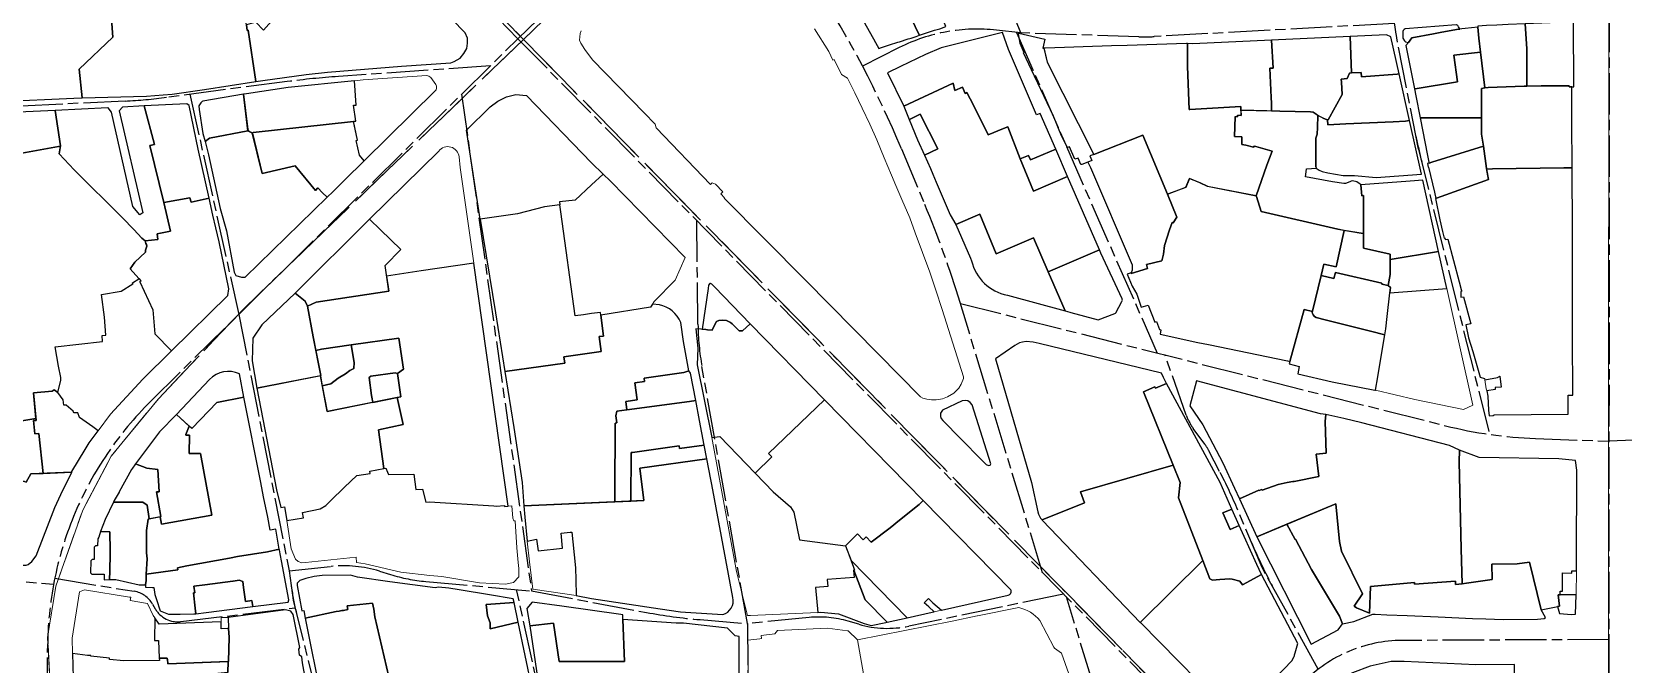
# Model space of a CAD drawing. Header units: millimetres. Extents: x 125232 to 134072, y 142885 to 152835.
# Drawn here: x 128677 to 129595, y 148895 to 149260 of the extents above; entities that cross this region are included whole.
import ezdxf

# ---------------------------------------------------------------- set-up
doc = ezdxf.new("R2010")
doc.units = ezdxf.units.MM
doc.linetypes.add('ACAD_ISO08W100', pattern=[36, 24, -3, 6, -3])
doc.linetypes.add('CENTER', pattern=[50.8, 31.75, -6.35, 6.35, -6.35])
for name, color, linetype, lineweight in [('apartment', 42, 'Continuous', 0), ('government', 221, 'Continuous', 0), ('municipal utilities', 151, 'Continuous', 0), ('school', 31, 'Continuous', 0), ('super block', 6, 'CENTER', 0)]:
    doc.layers.add(name, color=color, linetype=linetype, lineweight=lineweight)
for name, color, linetype in [('commerce', 10, 'Continuous'), ('commerce & office', 242, 'Continuous'), ('commerce and residence', 32, 'Continuous'), ('green & plaza', 80, 'Continuous'), ('hospital', 231, 'Continuous'), ('military', 76, 'Continuous'), ('research & university', 30, 'Continuous'), ('reserve', 253, 'Continuous'), ('residence', 2, 'Continuous'), ('residence-bad', 41, 'Continuous'), ('villadom', 51, 'Continuous'), ('老城北中心线', 7, 'ACAD_ISO08W100')]:
    doc.layers.add(name, color=color, linetype=linetype)

msp = doc.modelspace()

# ---------------------------------------------------------------- linework, layer by layer
at = {"layer": 'apartment'}
msp.add_lwpolyline([(128954.54, 148979.33), (128953.91, 148986.44), (128951.78, 148986.26), (128951.79, 148986.26), (128949.65, 148986.07), (128949.59, 148986.72), (128944.92, 148986.3), (128943.48, 148986.53), (128906.38, 148988.72), (128904.22, 148988.55), (128902.41, 148996.05), (128898.42, 148995.9), (128897.38, 149004.73), (128882.77, 149004.59), (128882.1, 149006), (128881.1, 149008.25), (128871.88, 149006.42), (128872.14, 149005.09), (128864.37, 149004.09), (128857.31, 148997.33), (128849.27, 148989.38), (128846.47, 148986.78), (128843.19, 148984.68), (128833.03, 148982.56), (128833.58, 148979.57), (128823.99, 148978.04), (128826.51, 148961.71), (128829.13, 148955.7), (128830.55, 148954.37), (128832.78, 148953.56), (128834.91, 148953.71), (128863.98, 148956.77), (128864.21, 148953.76), (128869.32, 148953.03), (128889.75, 148948.25), (128906.59, 148946.28), (128913.47, 148945.71), (128935.29, 148942.1), (128950.32, 148941.19), (128954.85, 148942.16), (128958.01, 148945.5), (128957.92, 148950.37), (128957.58, 148953.71), (128956.81, 148962.27), (128955.78, 148977.84), (128955.02, 148977.75)], close=True, dxfattribs=at)
at = {"layer": 'commerce'}
for points in [[(128889.35, 149298.44), (128885.25, 149309.53), (128868.42, 149326.56), (128864.25, 149321.7), (128810.66, 149261.04), (128806.24, 149265.77), (128800.75, 149264.14), (128801.12, 149260.94), (128801.73, 149261.03), (128806.15, 149231.44), (128810.17, 149232.07), (128835.21, 149235.41), (128847.43, 149236.82), (128890.32, 149240.24), (128918.64, 149242.19), (128920.57, 149243), (128924.07, 149244.93), (128926.15, 149247.68), (128927.86, 149250.5), (128928.3, 149253.47), (128928.3, 149256.51), (128926.89, 149259.59)], [(128799.09, 149224.11), (128775.61, 149220.03), (128775.18, 149219.82), (128774.41, 149219.12), (128773.33, 149217.45), (128773.44, 149215.27), (128775.64, 149201.4), (128776.89, 149196.72), (128779.46, 149198.79), (128801.52, 149203.02)], [(129565.8, 149208.47), (129565.82, 149228.39), (129564.31, 149228.37), (129564.32, 149229.02), (129553.6, 149229.03), (129548.01, 149228.85), (129539.82, 149228.73), (129538.3, 149228.71), (129517.52, 149228), (129515.58, 149227.73), (129513.63, 149227.41), (129513.65, 149210.51), (129513.72, 149201.01), (129514.71, 149194.03), (129516.52, 149181.21), (129516.59, 149180.84), (129520.07, 149181.08), (129561.17, 149181.62), (129565.93, 149181.66)], [(128868.69, 149185.65), (128865.97, 149188.91), (128863.99, 149197.47), (128864.81, 149197.66), (128862.48, 149208.34), (128862.45, 149208.36), (128804.54, 149202.04), (128804.15, 149201.58), (128809.85, 149178.41), (128828.78, 149182.83), (128840.5, 149168.6), (128842.01, 149170), (128844.58, 149167.26), (128847.34, 149164.65), (128850.53, 149167.76), (128857.46, 149174.59)], [(129267.85, 149192.42), (129253.34, 149186.25), (129252.22, 149188.81), (129247.39, 149186.8), (129254.99, 149168.11), (129274.7, 149176.61)], [(128785, 149138.88), (128783.14, 149146.9), (128781.4, 149154.36), (128779.21, 149164.15), (128768.85, 149161.79), (128767.97, 149164.19), (128753.13, 149161.5), (128756.85, 149145), (128749.2, 149143.44), (128749.55, 149140.32), (128742.33, 149139.48), (128742.33, 149139.35), (128742.7, 149137.83), (128742.98, 149137.27), (128743.14, 149136.38), (128742.38, 149134.04), (128742.4, 149133), (128736.32, 149127.23), (128733.64, 149123.34), (128738.69, 149117.73), (128739.99, 149116.3), (128739.12, 149115.74), (128746.71, 149099.59), (128747.83, 149085.77), (128757.52, 149075.97), (128789.99, 149107.95), (128790.56, 149111.82)], [(128835.93, 149101.66), (128834.62, 149104.59), (128828.86, 149109.32), (128809.54, 149090.95), (128804.34, 149083.19), (128804.1, 149070.2), (128806.79, 149054.37), (128843.66, 149061.67), (128839.31, 149084.13)], [(128861.22, 149079.51), (128844.12, 149076.87), (128840.86, 149076.11), (128843.66, 149061.67), (128843.38, 149061.62), (128844.5, 149055.78), (128849.35, 149057), (128853.66, 149060.13), (128857.91, 149062.74), (128860.49, 149064.52), (128862.8, 149065.8), (128862.83, 149069.29)], [(128710.02, 149022.95), (128715.06, 149029.73), (128712.01, 149032.01), (128704.41, 149037.46), (128703.42, 149040.21), (128701.17, 149040.21), (128700.73, 149041.19), (128696.68, 149044.68), (128695.37, 149044.62), (128695.01, 149047.66), (128691.8, 149051.86), (128689.64, 149053.46), (128688.63, 149052.65), (128677.71, 149051.77), (128679.31, 149035.8), (128677.85, 149035.68), (128678.49, 149028.08), (128680.79, 149028.27), (128683.41, 149005.24), (128699.88, 149006.02), (128700, 149006.27), (128707.63, 149019.07)], [(129134.37, 149047.71), (129102.03, 149016.78), (129104.05, 149014.71), (129094.47, 149005.32), (129104.8, 148994.64), (129114.77, 148985.93), (129116.78, 148982.88), (129119.99, 148966.93), (129146.6, 148963.35), (129153.45, 148970.3), (129156.78, 148966.89), (129158.44, 148968.51), (129161.4, 148965.43), (129172.29, 148973.8), (129177.63, 148978.14), (129189.07, 148987.34), (129191.35, 148989.56), (129191.31, 148989.61), (129181.92, 148999.19)], [(128693.64, 148992.99), (128699.88, 149006.02), (128676.27, 149004.9), (128673.58, 149000.06), (128672.68, 149000.57), (128669.84, 149000.66), (128669.52, 148998.6), (128661.67, 148997.74), (128661.71, 148996.83), (128665.39, 148974.08), (128668.21, 148954.95), (128668.98, 148953.05), (128669.7, 148952.48), (128671.16, 148952.21), (128673.6, 148952.25), (128674.7, 148952.56), (128676.86, 148954.38), (128679.29, 148957.7), (128690.19, 148985.48)], [(129369.63, 148984.22), (129369.45, 148984.62), (129364.28, 148982.48), (129368.64, 148972.76), (129373.8, 148975.06)], [(128722, 148959.02), (128722.13, 148964.04), (128721.96, 148967.98), (128721.84, 148971.53), (128716.54, 148971.6), (128715.51, 148968.32), (128714.85, 148967.52), (128714.81, 148963.46), (128713.65, 148963.47), (128712.86, 148962.66), (128712.73, 148955.47), (128711.7, 148955.48), (128710.82, 148954.69), (128710.8, 148947.81), (128711.57, 148947.05), (128718.57, 148946.97), (128718.57, 148943.85), (128721.62, 148943.92), (128721.85, 148948.82)], [(129415.53, 148949.83), (129406.3, 148967.19), (129406.02, 148967.05), (129401.36, 148975.86), (129384, 148968.57), (129415.24, 148906.71), (129430.84, 148914.97), (129433.49, 148918.41), (129431.6, 148922.79)], [(129157.81, 148932.27), (129151.34, 148949.31), (129151.05, 148949.31), (129151.52, 148945.18), (129135.93, 148944), (129136.24, 148939.92), (129129.28, 148939.29), (129130.54, 148924.95), (129132.34, 148925.03), (129142.4, 148924.16), (129157.24, 148918.55), (129161.38, 148917.41), (129169.85, 148919.12), (129170.51, 148919.27)], [(128883.46, 148885.14), (128882.96, 148887.76), (128874.9, 148922.39), (128874.21, 148926.83), (128873.54, 148930.35), (128858.94, 148928.85), (128859.29, 148926.56), (128856.78, 148926.14), (128855.79, 148925.98), (128854.16, 148925.7), (128852.61, 148925.44), (128834.66, 148921.6), (128843.99, 148874.73), (128862.91, 148879.81), (128866.19, 148880.66)]]:
    msp.add_lwpolyline(points, close=True, dxfattribs=at)
for points in [[(129293.95, 149132.35), (129293.05, 149134.33), (129263.52, 149121.57), (129273.24, 149099.09), (129276.05, 149098.23), (129276.55, 149098.1), (129292.31, 149093.81), (129302.02, 149097.53, 0.245435), (129302.58, 149097.91), (129306.06, 149104.43, 0.261255), (129306.2, 149105.99)], [(129318.55, 149052.3), (129325.05, 149055.2), (129325.43, 149054.32), (129331.84, 149057.08), (129331.63, 149057.51), (129330.12, 149060.5), (129328.88, 149062.99), (129328.87, 149063), (129258.37, 149080.25), (129254.81, 149080.91), (129250.82, 149081.42), (129248.7, 149080.95), (129246.88, 149080.55), (129244.22, 149079.08), (129233.11, 149071.35), (129253.82, 149000), (129257.55, 148983.02, 0.127429), (129259.97, 148978.35), (129284.48, 148988.22), (129282.12, 148994.56), (129335.7, 149009.94)]]:
    msp.add_lwpolyline(points, format="xyb", close=True, dxfattribs=at)
at = {"layer": 'commerce & office'}
for points in [[(129091.46, 149091.5), (129087.02, 149087.54), (129085.11, 149087.56), (129081.17, 149091.57), (129080.14, 149092.37), (129078.66, 149093.13), (129077.74, 149093.43), (129075.55, 149093.7), (129073.35, 149093.42), (129072.14, 149092.9), (129070.67, 149090.31), (129069.47, 149087.92), (129066.9, 149088.12), (129065.89, 149088.2), (129060.15, 149088.68), (129061.25, 149077.51), (129060.96, 149067.91), (129069.4, 149025.86), (129073.95, 149026.55), (129094.47, 149005.32), (129104.05, 149014.71), (129102.03, 149016.78), (129134.37, 149047.71)], [(129568.59, 149007.07), (129567.9, 149012.73), (129558.2, 149013.62), (129512.35, 149014.42), (129500.94, 149018.59), (129500.78, 149011.87), (129501.85, 148961.59), (129502.45, 148941.5), (129504.99, 148941.84), (129519.77, 148944.03), (129519.69, 148952.8), (129534.19, 148952.95), (129541.38, 148954.05), (129548.01, 148926.55), (129558.6, 148928.58), (129557.97, 148935.18), (129559.08, 148935.16), (129559.09, 148937.32), (129560.38, 148937.32), (129560.36, 148947.73), (129565.74, 148947.69), (129565.75, 148948.89), (129568.45, 148949), (129568.55, 148954.47)], [(129532.73, 148894.83), (129510.36, 148894.79), (129469.04, 148896.73), (129461.54, 148896.55), (129449.47, 148894.01), (129439.18, 148890.07), (129432, 148886.32), (129397.03, 148854.8), (129395.9, 148853.21), (129394.54, 148849.88), (129394.42, 148846.96), (129394.53, 148845), (129412.33, 148826.14), (129437.28, 148800.89), (129481.16, 148755.74), (129496.06, 148740.15), (129501.7, 148733.72), (129532.73, 148765.6)]]:
    msp.add_lwpolyline(points, close=True, dxfattribs=at)
for points in [[(129338.8, 148991.04), (129339.7, 149000.04), (129335.7, 149009.94), (129282.12, 148994.56), (129284.48, 148988.22), (129259.97, 148978.35, 0.008008), (129260.2, 148978.11), (129316.62, 148919.19), (129352.8, 148954.94)], [(129386.63, 148946.82), (129375.77, 148940.85), (129374.14, 148943.03), (129369.63, 148944.11), (129368.29, 148944.43), (129362.56, 148943.89), (129358.44, 148943.51), (129356.89, 148944.39), (129352.8, 148954.94), (129316.62, 148919.19), (129316.91, 148918.89), (129371.44, 148863.53), (129376.1, 148867.69), (129404.17, 148897.03), (129405.52, 148899.45, 0.010739), (129406.05, 148901.55), (129407.68, 148907.06)]]:
    msp.add_lwpolyline(points, format="xyb", close=True, dxfattribs=at)
at = {"layer": 'commerce and residence'}
for points in [[(128871.72, 149152.02), (128828.86, 149109.32), (128834.62, 149104.59), (128835.93, 149101.66), (128840.98, 149104.15), (128882.88, 149110.47), (128880.71, 149125.25), (128889.83, 149134.48), (128878.15, 149145.8)], [(129018.07, 148920.87), (129017.96, 148923.66), (129016.76, 148923.85), (128982.77, 148928.54), (128965.71, 148930.89), (128962.57, 148927.18), (128964.33, 148917.15), (128977.96, 148918.8), (128981.27, 148896.63), (129018.96, 148896.64)]]:
    msp.add_lwpolyline(points, close=True, dxfattribs=at)
for points in [[(129263.52, 149121.57), (129255.05, 149141.16), (129233.53, 149131.87), (129224.08, 149154.85), (129210.14, 149148.87), (129218.7, 149129.43), (129219.34, 149127.98, 0.298909), (129240.01, 149108.05), (129273.24, 149099.09)], [(128799.29, 149049.28), (128796.68, 149062.63, 0.325928), (128779.4, 149059.4), (128760.37, 149039.19), (128769.16, 149031.11), (128769.33, 149031.3), (128783.64, 149046.2)]]:
    msp.add_lwpolyline(points, format="xyb", close=True, dxfattribs=at)
at = {"layer": 'government'}
msp.add_lwpolyline([(128993.86, 149260.66), (128993.3, 149259.05), (128992.94, 149255.33), (128993.75, 149253.56), (128995.99, 149250), (129000.53, 149243.87), (129030.22, 149213.36), (129036.57, 149206.86), (129037.28, 149204.6), (129068.66, 149172.07), (129069.48, 149172.89), (129071.52, 149172.12), (129075.78, 149167.84), (129074.53, 149166.61), (129076.77, 149164.36), (129076.57, 149164.17), (129123.52, 149116.75), (129165.39, 149074.32), (129189.77, 149049.35), (129191.1, 149048.72), (129193.45, 149048.07), (129196.11, 149047.59), (129198.77, 149047.59), (129202.42, 149048.26), (129205.45, 149049.42), (129208.97, 149051.57), (129211.96, 149054.44), (129213.31, 149056.63), (129214.7, 149059.96), (129214.7, 149060.9), (129202.32, 149099.77), (129198.7, 149110.93), (129195.27, 149121.4), (129186.81, 149144.02), (129183.57, 149152.65), (129179.07, 149163.35), (129175.64, 149171.48), (129173.14, 149177.42), (129168.91, 149187.46), (129164.59, 149197.72), (129160.55, 149206.77), (129156.1, 149216.13), (129151.95, 149224.85), (129147.68, 149233.39), (129144.29, 149235.39), (129140.07, 149244.09), (129139.14, 149243.66), (129136.84, 149248.73), (129128.69, 149261.78)], dxfattribs=at)
for points in [[(128909.83, 149226.17), (128910.2, 149226.63), (128910.36, 149227.67), (128910.36, 149228.75), (128910.04, 149229.71), (128907.21, 149233.8), (128906.1, 149234.52), (128904.82, 149234.94), (128868.13, 149232.35), (128863.04, 149231.84), (128863.98, 149217.72), (128862.49, 149217.72), (128863.85, 149208.63), (128862.45, 149208.47), (128864.81, 149197.66), (128863.99, 149197.47), (128865.97, 149188.91), (128868.69, 149185.65)], [(129006.68, 149177.98), (129000, 149171.73), (128990.43, 149162.87), (128981.39, 149161.88), (128981.59, 149160.24), (128982.11, 149156.15), (128990.38, 149096.13), (129000, 149097.46), (129005.01, 149098.08), (129005.2, 149096.6), (129034.04, 149101.1), (129035.21, 149102.9), (129036.08, 149104.43), (129048.29, 149116.8), (129054.04, 149129.83), (129010.7, 149174.05)], [(128739.12, 149115.74), (128739.99, 149116.3), (128738.71, 149117.71), (128738.57, 149117.62), (128734.86, 149115.24), (128735.17, 149114.65), (128728.37, 149110.48), (128717.08, 149108.52), (128718.82, 149095.48), (128719.62, 149084.92), (128717.53, 149084.76), (128717.63, 149081.42), (128690.35, 149078.32), (128692.29, 149067.2), (128693.66, 149060.59), (128693.56, 149058.94), (128691.8, 149051.86), (128695.01, 149047.66), (128695.37, 149044.62), (128696.68, 149044.68), (128700.73, 149041.19), (128701.17, 149040.21), (128703.42, 149040.21), (128704.41, 149037.46), (128712.01, 149032.01), (128715.06, 149029.73), (128722.22, 149039.35), (128740.99, 149059.7), (128757.52, 149075.97), (128747.83, 149085.77), (128746.71, 149099.59)], [(128757.51, 149075.96), (128757.58, 149075.91), (128757.52, 149075.97)]]:
    msp.add_lwpolyline(points, close=True, dxfattribs=at)
at = {"layer": 'green & plaza'}
for points in [[(129500.45, 149261.56), (129501.18, 149261.66), (129501.16, 149261.82), (129500.46, 149263.07), (129499.96, 149263.74), (129499.65, 149264.03), (129499.29, 149264.22), (129499.06, 149264.2), (129469.51, 149261.83), (129468.98, 149261.53), (129468.43, 149260.89), (129468.2, 149260.37), (129468.24, 149256.46), (129468.28, 149256.37), (129469.19, 149254.85), (129469.75, 149254.36), (129471.42, 149253.91), (129473.5, 149256.62), (129485.86, 149258.95), (129490.77, 149259.88)], [(129071.04, 149112.65), (129069.87, 149113.8), (129069.28, 149114.38), (129068.6, 149114.87), (129068.24, 149114.88), (129067.53, 149113.93), (129067.16, 149111.88), (129063.7, 149088.38), (129065.89, 149088.2), (129066.9, 149088.12), (129069.47, 149087.92), (129070.67, 149090.31), (129072.14, 149092.9), (129073.35, 149093.42), (129075.55, 149093.7), (129077.74, 149093.43), (129078.66, 149093.13), (129080.14, 149092.37), (129081.17, 149091.57), (129085.11, 149087.56), (129087.02, 149087.54), (129091.46, 149091.5)], [(129219.63, 149044.74), (129218.5, 149046.17), (129217.09, 149047.02), (129215.53, 149047.35), (129213.94, 149047.16), (129202.57, 149041.64), (129201.33, 149039.97), (129201.31, 149039.58), (129201.33, 149038.13), (129201.76, 149036.96), (129202.77, 149035.76), (129213.11, 149025.23), (129225.31, 149012.8), (129227.76, 149010.3), (129229.02, 149009.79), (129230.05, 149009.99), (129230.47, 149010.72)], [(129568.2, 148935.06), (129559.12, 148935.16), (129559.08, 148935.05), (129559.08, 148935.16), (129557.97, 148935.18), (129558.6, 148928.58), (129557.48, 148928.37), (129558.62, 148924.33), (129565.69, 148923.67), (129568, 148923.97)]]:
    msp.add_lwpolyline(points, close=True, dxfattribs=at)
at = {"layer": 'hospital'}
for points in [[(129189.57, 149212.51), (129183.43, 149209.48), (129183.31, 149209.41), (129188.04, 149197.71), (129192.08, 149188.84), (129199.78, 149192.64)], [(129057, 149063.09), (129056.01, 149064.41), (129053.27, 149063.41), (129030.21, 149060.25), (129030.49, 149058.17), (129024.94, 149057.41), (129026.27, 149047.71), (129019.72, 149046.81), (129020.25, 149042), (129056.51, 149046.77), (129060.07, 149047.36)], [(129062.31, 149035.68), (129060.07, 149047.36), (129056.51, 149046.77), (129020.25, 149042), (129014.47, 149041.22), (129013.92, 149038.51), (129014.59, 149034.45), (129013.65, 149034.29), (129013.33, 148993.28), (129013.35, 148988.83), (129022.67, 148989.24), (129022.85, 149017.32), (129023.64, 149017.31), (129050.58, 149021.04), (129050.78, 149019.55), (129065.02, 149021.52)], [(128955.2, 148930.71), (128939.08, 148929.6), (128939.9, 148922.94), (128941.32, 148919.05), (128941.45, 148915.43), (128957.58, 148919.35)]]:
    msp.add_lwpolyline(points, close=True, dxfattribs=at)
msp.add_lwpolyline([(129024.94, 149057.41), (129030.49, 149058.17), (129030.21, 149060.25), (129053.27, 149063.41), (129056.01, 149064.41), (129052.99, 149081.39), (129051.55, 149092.41, 0.242625), (129039.1, 149102.56), (129035.21, 149102.9), (129034.04, 149101.1), (129005.2, 149096.6), (129006.84, 149084.52), (129004.31, 149084.18), (129005.43, 149075.61), (128983.99, 149072.56), (128984.51, 149068.92), (128949.92, 149064.12), (128955.11, 149031.64), (128959.86, 149000), (128960.89, 148986.55), (129013.35, 148988.83), (129013.33, 148993.28), (129013.65, 149034.29), (129014.59, 149034.45), (129013.92, 149038.51), (129014.47, 149041.22), (129020.25, 149042), (129019.72, 149046.81), (129026.27, 149047.71)], format="xyb", close=True, dxfattribs=at)
at = {"layer": 'military'}
msp.add_lwpolyline([(129065.02, 149021.52), (129050.78, 149019.55), (129050.58, 149021.04), (129023.64, 149017.31), (129022.85, 149017.32), (129022.67, 148989.24), (129030.1, 148989.56), (129027.84, 149008.17), (129066.54, 149013.61)], close=True, dxfattribs=at)
at = {"layer": 'municipal utilities'}
msp.add_lwpolyline([(128924.05, 149181.78), (128923.44, 149187.95, 0.681797), (128911.73, 149191.25), (128871.72, 149152.02), (128878.15, 149145.8), (128889.83, 149134.48), (128880.71, 149125.25), (128881.62, 149119.09), (128901.62, 149122.18), (128931.92, 149126.48)], format="xyb", close=True, dxfattribs=at)
for points in [[(129493.65, 149111.93), (129460.65, 149109.51), (129459.21, 149095.84), (129458.46, 149088.76), (129455.95, 149073.88), (129453.78, 149061.05), (129452.47, 149053.2), (129475.21, 149047.87), (129503.3, 149042.01), (129508.62, 149044.69)], [(129524.25, 149061.31), (129522.96, 149060.58), (129515.49, 149059.31), (129516.37, 149053.99), (129516.66, 149052.8), (129521.61, 149053.62), (129521.61, 149054.86), (129525.02, 149054.92)], [(129568.45, 148949), (129565.75, 148948.89), (129565.74, 148947.69), (129560.36, 148947.73), (129560.38, 148937.32), (129559.09, 148937.32), (129559.08, 148935.16), (129568.2, 148935.06)], [(128707.19, 148937.99), (128704.4, 148936.87), (128700.04, 148910.01), (128700.3, 148901.26), (128708.89, 148900.05), (128710.83, 148900.07), (128710.84, 148899.68), (128721.75, 148898.53), (128721.73, 148897.81), (128729.96, 148896.95), (128750.48, 148897.28), (128750, 148908.73), (128747.71, 148908.81), (128747.87, 148921.81), (128746.82, 148923.18), (128743.65, 148930.14), (128733.65, 148931.75), (128733.98, 148933.79), (128733.14, 148933.68)], [(129196.85, 148930.59), (129194.34, 148932.99), (129191.99, 148930.53), (129194.55, 148928.13), (129197.64, 148925.26), (129201.88, 148926.23)], [(128790.13, 148922.04), (128786.1, 148921.98), (128786.15, 148919.44), (128786.23, 148915.53), (128789.78, 148915.6), (128790.43, 148915.62)]]:
    msp.add_lwpolyline(points, close=True, dxfattribs=at)
at = {"layer": 'research & university'}
for points in [[(128847.34, 149164.65), (128844.58, 149167.26), (128842.01, 149170), (128840.5, 149168.6), (128828.78, 149182.83), (128809.85, 149178.41), (128804.1, 149201.76), (128801.52, 149203.02), (128779.46, 149198.79), (128776.89, 149196.72), (128778.91, 149189.18), (128785.63, 149158.18), (128789.19, 149145.19), (128793.69, 149121.33), (128794.6, 149119.52), (128797.78, 149118.5), (128800.05, 149118.5)], [(128887.87, 149062.94), (128886.54, 149063.31), (128872.53, 149061.31), (128871.49, 149060.53), (128872.96, 149050.23), (128873.7, 149046.16), (128887.65, 149048.94), (128889.83, 149049.33)]]:
    msp.add_lwpolyline(points, close=True, dxfattribs=at)
at = {"layer": 'reserve'}
msp.add_lwpolyline([(128962.33, 149223.29), (129000, 149184.52), (129006.68, 149177.98), (129000, 149171.73), (128990.43, 149162.87), (128981.39, 149161.88), (128981.59, 149160.24), (128972.85, 149159.01), (128957.23, 149155.1), (128935.73, 149151.99), (128927.76, 149203.37), (128941.43, 149216.77), (128945.74, 149220.16), (128950.85, 149222.5), (128956.2, 149223.98)], close=True, dxfattribs=at)
at = {"layer": 'residence'}
for points in [[(128658.38, 149219.92), (128701.11, 149221.86), (128705.93, 149221.99), (128704.12, 149238.64), (128723.53, 149256.97), (128722.9, 149267.66), (128719.83, 149278.76), (128732.15, 149281.63), (128734.33, 149282.35), (128723.01, 149293.62), (128730.13, 149300.92), (128727.6, 149303.56), (128658.62, 149373.33)], [(128656.83, 149033.3), (128679.2, 149036.82), (128677.71, 149051.77), (128688.63, 149052.65), (128689.64, 149053.46), (128691.8, 149051.86), (128693.56, 149058.94), (128693.66, 149060.59), (128692.29, 149067.2), (128690.35, 149078.32), (128717.63, 149081.42), (128717.53, 149084.76), (128719.62, 149084.92), (128718.82, 149095.48), (128717.08, 149108.52), (128728.37, 149110.48), (128735.17, 149114.65), (128734.86, 149115.24), (128738.57, 149117.62), (128738.69, 149117.73), (128733.64, 149123.34), (128736.32, 149127.23), (128742.4, 149133), (128742.38, 149134.04), (128743.14, 149136.38), (128742.98, 149137.27), (128742.7, 149137.83), (128742.29, 149139.51), (128740.38, 149141.06), (128735.67, 149146.01), (128729.11, 149152.75), (128701.35, 149180.39), (128692.62, 149189.71), (128693.33, 149194.14), (128660.51, 149188.09)], [(128965.62, 148880.92), (128957.58, 148919.35), (128941.45, 148915.43), (128941.32, 148919.05), (128939.9, 148922.94), (128939.08, 148929.6), (128955.2, 148930.71), (128954.75, 148932.87), (128941.03, 148935.08), (128923.54, 148938.01), (128917.57, 148938.91), (128911.66, 148939.54), (128909.62, 148939.25), (128883.51, 148942.56), (128864.8, 148945.22), (128860.83, 148946.42), (128844.42, 148946.34), (128839.88, 148945.71), (128835.06, 148944.51), (128831.56, 148943.42), (128829.96, 148941.91), (128830.09, 148940.57), (128832.79, 148925.92), (128833.77, 148926.11), (128834.66, 148921.6), (128852.61, 148925.44), (128854.16, 148925.7), (128855.79, 148925.98), (128856.78, 148926.14), (128859.29, 148926.56), (128858.94, 148928.85), (128873.54, 148930.35), (128874.21, 148926.83), (128874.9, 148922.39), (128882.96, 148887.76)], [(129085.1, 148871.33), (129085.07, 148911.04), (129082.74, 148911.39), (129078.49, 148915.8), (129052.95, 148918.8), (129048.85, 148918.79), (129018.07, 148920.87), (129018.96, 148896.64), (128981.27, 148896.63), (128977.96, 148918.8), (128964.33, 148917.15), (128969.02, 148886.13)], [(128790.07, 148890.24), (128790.2, 148896.55), (128755.42, 148895.33), (128755.17, 148897.99), (128754.96, 148898.02), (128754.95, 148898.62), (128750.43, 148898.53), (128750.48, 148897.28), (128729.96, 148896.95), (128721.73, 148897.81), (128721.75, 148898.53), (128710.84, 148899.68), (128710.83, 148900.07), (128708.89, 148900.05), (128700.3, 148901.26), (128700.91, 148880.5)]]:
    msp.add_lwpolyline(points, dxfattribs=at)
for points in [[(128801.73, 149261.03), (128801.12, 149260.94), (128800.75, 149264.14), (128788.98, 149332.39), (128787.77, 149339.38), (128779.96, 149343.11), (128776.04, 149342.57), (128772.79, 149346.52), (128727.6, 149303.56), (128730.13, 149300.92), (128723.01, 149293.62), (128734.33, 149282.35), (128732.15, 149281.63), (128719.83, 149278.76), (128722.9, 149267.66), (128723.53, 149256.97), (128704.12, 149238.64), (128705.93, 149221.99), (128743.05, 149223.03), (128752.7, 149223.72), (128757.88, 149224.04), (128776.56, 149226.79), (128806.15, 149231.44)], [(129177.46, 149282.61), (129177.23, 149282.51), (129173.89, 149280.55), (129155, 149269.49), (129156.65, 149266.68), (129162.64, 149256.13), (129163.91, 149253.91), (129165.78, 149250.51), (129167.24, 149250.99), (129171.99, 149252.53), (129176.75, 149254.08), (129177.62, 149254.36), (129182.71, 149255.99), (129183.61, 149256.25), (129184.47, 149256.51), (129187.31, 149257.49), (129189.16, 149258.13), (129189.06, 149258.36)], [(129497.67, 149246.63), (129513.03, 149248.43), (129512.07, 149256.47), (129511.56, 149262.85), (129504.14, 149262.08), (129500.45, 149261.56), (129490.77, 149259.88), (129485.86, 149258.95), (129473.5, 149256.62), (129471.42, 149253.91), (129470.05, 149252.14), (129475.01, 149227.24), (129475.34, 149227.28), (129499.75, 149231.33)], [(129566.77, 149265.91), (129558.1, 149265.48), (129538.88, 149264.76), (129539.86, 149250.23), (129539.82, 149228.74), (129539.82, 149228.73), (129548.01, 149228.85), (129553.6, 149229.03), (129564.32, 149229.02), (129564.31, 149228.37), (129565.82, 149228.39), (129566.99, 149228.4)], [(129240.65, 149250), (129237.17, 149259.66), (129201.65, 149250.78), (129192.68, 149247.06), (129178.33, 149240.1), (129170.85, 149236.48), (129180.15, 149217.23), (129208.6, 149230.51), (129209.55, 149226.19), (129213.97, 149228.14), (129215.54, 149224.57), (129216.61, 149225.12), (129220.4, 149217.82), (129228.83, 149200.63), (129237.78, 149204.4), (129240.18, 149205.36), (129247.39, 149186.8), (129252.22, 149188.81), (129253.34, 149186.25), (129267.85, 149192.42), (129258.9, 149213.04), (129256.76, 149212.1)], [(129343.96, 149240.04), (129343.9, 149253.39), (129343.33, 149253.42), (129309.13, 149252.14), (129299.99, 149252.01), (129261.99, 149250.77), (129261.03, 149250.78), (129262.96, 149242.64), (129289.86, 149189.38), (129318.24, 149200.47), (129332.31, 149166.4), (129342.9, 149170.37), (129345.01, 149175.53), (129351.08, 149173.05), (129355.4, 149170.96), (129383.54, 149165.47), (129389.77, 149183.13), (129392.83, 149191.16), (129383.36, 149193.93), (129382.35, 149194.2), (129382.04, 149193.47), (129377.66, 149194.72), (129375.33, 149195.16), (129375.25, 149199.54), (129371.11, 149199.76), (129371.39, 149211.15), (129372.73, 149211.13), (129372.75, 149211.93), (129374.95, 149211.88), (129374.65, 149216.98), (129345.19, 149215.24), (129344.94, 149215.22)], [(129391.4, 149239.09), (129393.4, 149239.19), (129392.49, 149255.35), (129347.05, 149253.22), (129343.9, 149253.36), (129343.96, 149240.04), (129344.94, 149215.22), (129345.19, 149215.24), (129374.65, 149216.98), (129374.78, 149214.86), (129392.44, 149214.47), (129392.39, 149218.88), (129392.27, 149222.17)], [(129436.15, 149233.17), (129437.41, 149236.33), (129438.7, 149236.39), (129437.8, 149257.46), (129392.49, 149255.35), (129393.4, 149239.19), (129391.4, 149239.09), (129392.27, 149222.17), (129392.39, 149218.88), (129392.44, 149214.47), (129397.22, 149214.36), (129414.97, 149213.94), (129416.44, 149213.64), (129418.75, 149212.15), (129422.7, 149209.99), (129424.6, 149209.35), (129425.2, 149209.38), (129433.29, 149223.94), (129432.81, 149231.14), (129432.62, 149232.74)], [(129461.3, 149257.27), (129458.76, 149258.44), (129437.8, 149257.46), (129438.7, 149236.39), (129444.22, 149236.62), (129444.39, 149234.18), (129464.99, 149235.61), (129466.06, 149235.88)], [(129513.63, 149227.41), (129515.58, 149227.73), (129513.03, 149248.43), (129497.67, 149246.63), (129499.75, 149231.33), (129475.34, 149227.28), (129475.01, 149227.24), (129475.8, 149223.23), (129478.27, 149210.49), (129513.65, 149210.51)], [(129466.06, 149235.88), (129464.99, 149235.61), (129444.39, 149234.18), (129444.22, 149236.62), (129438.7, 149236.39), (129437.41, 149236.33), (129436.15, 149233.17), (129432.62, 149232.74), (129432.81, 149231.14), (129433.29, 149223.94), (129425.2, 149209.38), (129424.73, 149209.36), (129424.85, 149206.47), (129435.36, 149206.95), (129462.7, 149208.2), (129469.8, 149208.63), (129472.08, 149208.83)], [(128862.49, 149217.72), (128863.98, 149217.72), (128863.04, 149231.84), (128824.86, 149228.04), (128800.79, 149224.4), (128799.09, 149224.11), (128801.45, 149203.68), (128802.04, 149203.12), (128801.52, 149203.02), (128804.24, 149201.7), (128804.54, 149202.04), (128862.48, 149208.36), (128862.45, 149208.47), (128863.85, 149208.63)], [(129274.7, 149176.61), (129254.99, 149168.11), (129247.39, 149186.8), (129240.18, 149205.36), (129237.78, 149204.4), (129228.83, 149200.63), (129220.4, 149217.82), (129216.61, 149225.12), (129215.54, 149224.57), (129213.97, 149228.14), (129209.55, 149226.19), (129208.6, 149230.51), (129180.15, 149217.23), (129183.31, 149209.41), (129183.43, 149209.48), (129189.57, 149212.51), (129199.78, 149192.64), (129192.08, 149188.84), (129195.54, 149181.25), (129196.92, 149177.93), (129197.9, 149175.57), (129198.85, 149173.31), (129202.36, 149165.34), (129206.9, 149154.38), (129210.14, 149148.87), (129224.08, 149154.85), (129233.53, 149131.87), (129255.05, 149141.16), (129263.52, 149121.57), (129293.05, 149134.33)], [(128767.71, 149217.63), (128766.23, 149218.59), (128741.71, 149217.32), (128747.56, 149195.1), (128744.98, 149194.52), (128753.13, 149161.5), (128767.97, 149164.19), (128768.85, 149161.79), (128779.21, 149164.15), (128772.9, 149192.31)], [(129419.22, 149211.89), (129418.75, 149212.15), (129416.44, 149213.64), (129414.97, 149213.94), (129397.22, 149214.36), (129374.78, 149214.86), (129374.95, 149211.84), (129372.75, 149211.89), (129372.74, 149211.09), (129371.39, 149211.12), (129371.11, 149199.76), (129375.25, 149199.54), (129375.33, 149195.16), (129377.66, 149194.72), (129382.04, 149193.47), (129382.35, 149194.2), (129383.36, 149193.93), (129392.84, 149191.16), (129389.77, 149183.1), (129383.54, 149165.44), (129383.76, 149165.14), (129386.41, 149156.43), (129430.63, 149146.13), (129445.34, 149143.7), (129445.51, 149143.7), (129445.53, 149165.61), (129444.5, 149165.53), (129444.07, 149171.72), (129443.69, 149172.21), (129441.66, 149173.48), (129439.25, 149174.1), (129438.5, 149173.89), (129437.71, 149173.48), (129435.21, 149172.47), (129434.19, 149172.6), (129427.59, 149173.58), (129412.02, 149176.33), (129412.39, 149179.28), (129412.6, 149181.02), (129418.33, 149181.35), (129417.97, 149182.3), (129418, 149198.69), (129418.83, 149201.05), (129419, 149204.96)], [(128693.15, 149194.11), (128693.32, 149194.38), (128690.23, 149214.78), (128634.94, 149212.16), (128633.03, 149212.03), (128631.34, 149211.29), (128630.25, 149210.41), (128628.88, 149209.08), (128628, 149207.63), (128627.38, 149205.67), (128632.63, 149175.6), (128633.03, 149173.4), (128641.45, 149174.94), (128640.7, 149179.4), (128661.58, 149182.93), (128660.51, 149188.09)], [(129472.08, 149208.83), (129469.8, 149208.63), (129462.7, 149208.2), (129435.36, 149206.95), (129424.85, 149206.47), (129424.73, 149209.31), (129422.7, 149209.99), (129419.23, 149211.89), (129419.22, 149211.89), (129419, 149204.96), (129418.83, 149201.05), (129418, 149198.69), (129417.97, 149182.3), (129418.27, 149181.5), (129419.97, 149180.29), (129421.64, 149179.42), (129425, 149178.71), (129429.4, 149177.85), (129433.83, 149177.18), (129440.36, 149177.15), (129452.82, 149176.11), (129478.96, 149177.93)], [(129513.65, 149210.51), (129478.27, 149210.49), (129482.48, 149188.72), (129483.31, 149184.8), (129483.4, 149184.35), (129485.03, 149184.86), (129514.71, 149194.03), (129513.72, 149201.01)], [(129318.24, 149200.44), (129289.86, 149189.34), (129287.58, 149188.45), (129288.68, 149185.75), (129286.41, 149184.83), (129287.9, 149181.72), (129312.02, 149125.64), (129311.94, 149122.55), (129311.43, 149120.94), (129311.49, 149120.7), (129320.9, 149123.41), (129320.2, 149125.84), (129329.12, 149127.94), (129330.02, 149131.8), (129330.71, 149136.72), (129333.46, 149145.72), (129335.05, 149150.02), (129335.58, 149149.85), (129337.85, 149153.04), (129332.3, 149166.4), (129332.3, 149166.4)], [(129566.17, 149153.52), (129565.97, 149173.77), (129565.93, 149181.66), (129561.17, 149181.62), (129520.07, 149181.08), (129516.59, 149180.84), (129517.7, 149174.94), (129492.98, 149166.02), (129487.67, 149164.1), (129487.35, 149163.99), (129487, 149163.92), (129489.6, 149151.64), (129491.04, 149144.91), (129492.05, 149141.01), (129492.47, 149141.13), (129492.74, 149140.17), (129494.12, 149140.5), (129500.71, 149115.85), (129501.9, 149111.32), (129502.06, 149110.77), (129502.19, 149110.3), (129501.63, 149110.27), (129501.81, 149106.99), (129503.27, 149107.06), (129507.48, 149091.59), (129504.53, 149090.94), (129506.21, 149083.39), (129508.69, 149075.56), (129512.96, 149060.79), (129515.39, 149059.93), (129515.49, 149059.31), (129522.96, 149060.58), (129524.25, 149061.31), (129525.02, 149054.92), (129521.61, 149054.86), (129521.61, 149053.62), (129516.66, 149052.8), (129517.38, 149049.82), (129517.78, 149041.71), (129518.14, 149038.43), (129520.41, 149038.64), (129520.94, 149038.96), (129563.69, 149039.31), (129563.66, 149050.44), (129566.35, 149050.44), (129566.24, 149084.53)], [(129422.55, 149126.07), (129429.76, 149124.43), (129434.36, 149145.51), (129430.63, 149146.13), (129386.41, 149156.43), (129383.76, 149165.14), (129383.54, 149165.44), (129355.4, 149170.92), (129351.08, 149173.02), (129345.01, 149175.5), (129342.9, 149170.34), (129332.32, 149166.37), (129337.85, 149153.04), (129335.58, 149149.85), (129335.05, 149150.02), (129333.46, 149145.72), (129330.71, 149136.72), (129330.02, 149131.8), (129329.12, 149127.94), (129320.2, 149125.84), (129320.9, 149123.41), (129311.49, 149120.7), (129311.43, 149120.94), (129309.05, 149120.23), (129312, 149113.33), (129314.77, 149108.63), (129317.27, 149101.23), (129321.24, 149102.33), (129325.03, 149092.6), (129326.02, 149092.97), (129327.75, 149088.31), (129328.47, 149088.13), (129328.1, 149085.59), (129349.91, 149080.84), (129356.14, 149079.54), (129401.62, 149070.12), (129402.98, 149069.78), (129411.21, 149099.88), (129416.03, 149098.7), (129416.05, 149098.92), (129421.04, 149119.4)], [(129479.73, 149174.48), (129472.55, 149173.94), (129444.07, 149171.72), (129444.5, 149165.53), (129445.53, 149165.61), (129445.5, 149135.14), (129460.85, 149131.68), (129460.96, 149128.7), (129488.9, 149133.26)], [(128984.51, 149068.92), (128983.99, 149072.56), (129005.43, 149075.61), (129004.31, 149084.18), (129006.84, 149084.52), (129005.2, 149096.6), (129005.01, 149098.08), (129000, 149097.46), (128995.27, 149096.8), (128990.38, 149096.13), (128982.11, 149156.15), (128981.59, 149160.24), (128972.85, 149159.01), (128957.23, 149155.1), (128935.73, 149151.99), (128944.52, 149097.83), (128949.92, 149064.12)], [(129460.96, 149128.7), (129460.85, 149131.68), (129445.5, 149135.14), (129445.51, 149143.7), (129445.34, 149143.7), (129434.36, 149145.51), (129429.76, 149124.43), (129422.55, 149126.07), (129421.04, 149119.4), (129428.48, 149117.64), (129429.28, 149121.19), (129456.15, 149115.1), (129456.03, 149114.44), (129459.82, 149113.76), (129460.94, 149119.98)], [(129488.9, 149133.26), (129460.96, 149128.7), (129460.94, 149119.98), (129459.82, 149113.76), (129461.06, 149112.56), (129460.65, 149109.51), (129493.65, 149111.93)], [(128931.92, 149126.48), (128901.62, 149122.18), (128881.62, 149119.09), (128882.88, 149110.47), (128840.98, 149104.15), (128835.93, 149101.66), (128839.31, 149084.13), (128840.86, 149076.11), (128844.12, 149076.87), (128861.22, 149079.51), (128888.76, 149083.34), (128891.4, 149065.38), (128887.87, 149062.94), (128889.83, 149049.33), (128887.65, 149048.94), (128891.18, 149033.49), (128876.93, 149030.29), (128880, 149008.03), (128881.1, 149008.25), (128882.1, 149006), (128882.77, 149004.59), (128897.38, 149004.73), (128898.42, 148995.9), (128902.41, 148996.05), (128904.22, 148988.55), (128906.38, 148988.72), (128943.48, 148986.53), (128944.92, 148986.3), (128949.59, 148986.72), (128949.65, 148986.07), (128951.79, 148986.26)], [(129460.65, 149109.51), (129461.06, 149112.56), (129459.82, 149113.76), (129456.03, 149114.44), (129456.15, 149115.1), (129429.28, 149121.19), (129428.48, 149117.64), (129421.04, 149119.4), (129416.05, 149098.92), (129416.03, 149098.7), (129415.98, 149098.21), (129416.12, 149097.45), (129416.47, 149096.73), (129417.27, 149095.85), (129418.13, 149095.22), (129418.94, 149094.94), (129422.68, 149094), (129449.62, 149087.24), (129457.85, 149085.16), (129458.46, 149088.76), (129459.21, 149095.84)], [(129457.85, 149085.16), (129449.62, 149087.24), (129422.68, 149094), (129418.94, 149094.94), (129418.13, 149095.22), (129417.27, 149095.85), (129416.47, 149096.73), (129416.12, 149097.45), (129415.98, 149098.21), (129416.03, 149098.7), (129411.21, 149099.88), (129402.98, 149069.78), (129402.63, 149068.38), (129408.49, 149066.94), (129407.55, 149062.7), (129427.52, 149058.16), (129452.02, 149053.31), (129452.47, 149053.2), (129453.78, 149061.05), (129455.95, 149073.88)], [(128876.93, 149030.29), (128891.18, 149033.49), (128887.65, 149048.94), (128847.37, 149040.9), (128843.38, 149061.62), (128806.79, 149054.37), (128818.1, 148995.81), (128820.66, 148985.52), (128822.77, 148985.96), (128823.99, 148978.04), (128833.58, 148979.57), (128833.03, 148982.56), (128843.19, 148984.68), (128846.47, 148986.78), (128849.27, 148989.38), (128857.31, 148997.33), (128864.37, 149004.09), (128872.14, 149005.09), (128871.88, 149006.42), (128880, 149008.03)], [(129362.75, 149000.04), (129331.84, 149057.08), (129325.43, 149054.32), (129325.05, 149055.2), (129318.55, 149052.3), (129335.7, 149009.94), (129339.7, 149000.04), (129338.8, 148991.04), (129352.8, 148954.94), (129356.89, 148944.39), (129358.44, 148943.51), (129362.56, 148943.89), (129368.29, 148944.43), (129369.63, 148944.11), (129374.14, 148943.03), (129375.77, 148940.85), (129386.63, 148946.82), (129383.97, 148952.72), (129376.66, 148968.76), (129373.8, 148975.06), (129368.64, 148972.76), (129364.28, 148982.48), (129369.45, 148984.62), (129369.45, 148984.62)], [(129385.77, 148995.61), (129386.77, 148995.99), (129387, 148995.47), (129396.23, 148998.83), (129401.42, 149000), (129404.67, 149000.53), (129405.56, 149000.52), (129419.81, 149003.49), (129418.25, 149016.24), (129423.91, 149016.96), (129423.47, 149035.23), (129423.86, 149039.17), (129420.74, 149039.65), (129349.11, 149058.61), (129345.35, 149044.18), (129352.7, 149033.23), (129364.31, 149011.31), (129371.1, 148996.69), (129373.95, 148990.55), (129385.08, 148995.59), (129385.25, 148995.41)], [(128799.29, 149049.28), (128783.64, 149046.2), (128769.16, 149031.11), (128769.15, 149031.1), (128767.71, 149032.42), (128765.81, 149027.68), (128765.77, 149027.23), (128767.79, 149027.2), (128767.7, 149016.79), (128774.13, 149016.73), (128780.67, 148981.1), (128751.64, 148975.89), (128750.86, 148980.13), (128744.08, 148978.88), (128742.99, 148972.17), (128743.03, 148962.23), (128743.03, 148959.29), (128743.33, 148955.81), (128742.93, 148947.14), (128761.06, 148949.46), (128761.01, 148950.67), (128766.3, 148951.77), (128790.99, 148956.35), (128795.54, 148957.17), (128812.94, 148959.94), (128819.68, 148961.49), (128817.61, 148973), (128814.43, 148972.48), (128813.05, 148979.88), (128810.65, 148991.74), (128808.95, 149000)], [(128774.13, 149016.73), (128767.7, 149016.79), (128767.79, 149027.2), (128765.77, 149027.23), (128765.81, 149027.68), (128767.71, 149032.42), (128760.37, 149039.19), (128750.62, 149029.3), (128736.69, 149010.67), (128743.28, 149008.14), (128749.5, 149007.51), (128750.31, 148994.62), (128748.83, 148994.62), (128751.27, 148980.24), (128750.85, 148980.16), (128751.64, 148975.89), (128780.67, 148981.1)], [(129500.78, 149011.87), (129500.94, 149018.59), (129498.02, 149019.89), (129495.1, 149021.4), (129444.51, 149034.46), (129434.23, 149036.86), (129423.86, 149039.17), (129423.47, 149035.23), (129423.91, 149016.96), (129418.25, 149016.24), (129419.81, 149003.49), (129405.56, 149000.52), (129404.67, 149000.53), (129401.42, 149000), (129396.23, 148998.83), (129387, 148995.47), (129386.77, 148995.99), (129385.25, 148995.41), (129385.08, 148995.59), (129373.95, 148990.55), (129384, 148968.57), (129429.49, 148987.68), (129431.75, 148965.91), (129432.79, 148960.41), (129444.95, 148935.65), (129440.17, 148928.59), (129441.43, 148927.66), (129448.92, 148924.55), (129449.6, 148939.94), (129474.98, 148942.23), (129475.05, 148941.23), (129498.57, 148943.03), (129498.73, 148941.01), (129502.45, 148941.5), (129501.85, 148961.59)], [(128744.08, 148978.88), (128744.54, 148978.96), (128743.39, 148986.8), (128740.96, 148988.6), (128724, 148988.67), (128719.08, 148978.64), (128716.54, 148971.6), (128721.84, 148971.53), (128721.96, 148967.98), (128722.13, 148964.04), (128722, 148959.02), (128721.85, 148948.82), (128721.62, 148943.92), (128725.27, 148943.99), (128738.87, 148940.91), (128742.43, 148940.89), (128742.76, 148943.48), (128742.93, 148947.14), (128743.33, 148955.81), (128743.03, 148959.29), (128743.03, 148962.23), (128742.99, 148972.17)], [(129541.38, 148954.05), (129534.19, 148952.95), (129519.69, 148952.8), (129519.77, 148944.03), (129504.99, 148941.84), (129502.45, 148941.5), (129498.73, 148941.01), (129498.57, 148943.03), (129475.05, 148941.23), (129474.98, 148942.23), (129449.6, 148939.94), (129448.92, 148924.55), (129441.43, 148927.66), (129440.17, 148928.59), (129444.95, 148935.65), (129432.79, 148960.41), (129431.75, 148965.91), (129429.49, 148987.68), (129401.36, 148975.86), (129406.02, 148967.05), (129406.3, 148967.19), (129415.53, 148949.83), (129431.6, 148922.79), (129433.49, 148918.41), (129439.93, 148919.68), (129450.88, 148924), (129452.24, 148923.94), (129459.02, 148923.61), (129470.81, 148923.14), (129488.71, 148922.36), (129508.39, 148921.53), (129516.16, 148921.22), (129521.11, 148921.04), (129526.48, 148920.82), (129545.88, 148921.11), (129549.85, 148921.48), (129550.64, 148921.97), (129548.01, 148926.55)], [(128790.66, 148910.71), (128790.43, 148915.62), (128789.78, 148915.6), (128786.23, 148915.53), (128786.15, 148919.44), (128750.28, 148918.12), (128747.87, 148921.81), (128747.71, 148908.81), (128750, 148908.73), (128750.43, 148898.53), (128754.95, 148898.62), (128754.96, 148898.02), (128755.17, 148897.99), (128755.42, 148895.33), (128790.45, 148896.56)]]:
    msp.add_lwpolyline(points, close=True, dxfattribs=at)
for points in [[(129066.54, 149013.61), (129027.84, 149008.17), (129030.1, 148989.56), (128960.89, 148986.55), (128961.39, 148980.04), (128962.82, 148966.04), (128968.25, 148967.34), (128969.08, 148960.58), (128983.21, 148962.09), (128982.33, 148970.64), (128987.61, 148971.22), (128988.31, 148971.29), (128988.56, 148971.23), (128990.5, 148952.64), (128990.6, 148950.6), (128990.82, 148944.06), (128990.99, 148934.65), (129000, 148933.03), (129039.61, 148927.01), (129051.36, 148925.33), (129054.15, 148925.11), (129075.71, 148923.7, 0.394849), (129081.5, 148933.58), (129069.36, 148998.8), (129068.83, 149001.69)], [(129191.35, 148989.56), (129189.07, 148987.34), (129177.63, 148978.14), (129172.29, 148973.8), (129161.4, 148965.43), (129158.44, 148968.51), (129156.78, 148966.89), (129153.45, 148970.3), (129146.6, 148963.35), (129149.7, 148954.88), (129182.08, 148921.82), (129196.61, 148925.03), (129197.64, 148925.26), (129194.55, 148928.13), (129191.99, 148930.53), (129194.34, 148932.99), (129196.85, 148930.59), (129201.88, 148926.23), (129240.51, 148935.01, 0.488096), (129241.92, 148938)]]:
    msp.add_lwpolyline(points, format="xyb", close=True, dxfattribs=at)
at = {"layer": 'residence-bad'}
for points in [[(129249.25, 149247.93), (129249.64, 149248.07), (129247.41, 149253.3), (129246.41, 149259.2), (129246.62, 149259.33), (129261.66, 149255.82), (129260.5, 149250.75), (129261.03, 149250.74), (129262.96, 149242.6), (129289.86, 149189.34), (129287.58, 149188.45), (129288.68, 149185.75), (129286.41, 149184.83), (129283, 149183.44), (129282.38, 149183.56), (129280.87, 149187.13), (129278.97, 149186.53), (129275.74, 149193.71), (129274.66, 149193.27), (129271.24, 149200.16), (129266.51, 149211.39), (129253.85, 149238.16)], [(128722.89, 149213.7), (128720.95, 149216.24), (128720.74, 149216.23), (128690.23, 149214.78), (128693.35, 149194.24), (128692.62, 149189.71), (128701.35, 149180.39), (128729.11, 149152.75), (128735.67, 149146.01), (128740.38, 149141.06), (128742.33, 149139.48), (128749.55, 149140.32), (128749.2, 149143.44), (128756.85, 149145), (128753.13, 149161.5), (128744.98, 149194.52), (128747.56, 149195.1), (128741.71, 149217.32), (128729.2, 149216.67), (128727.17, 149214.58), (128740.84, 149155.53), (128739.12, 149154.49), (128735.21, 149159.36)], [(129514.71, 149194.03), (129485.03, 149184.86), (129483.4, 149184.35), (129482.44, 149184.15), (129482.93, 149182.06), (129483.01, 149182.08), (129486.51, 149167.57), (129487.35, 149163.99), (129487.67, 149164.1), (129492.98, 149166.02), (129517.7, 149174.94), (129516.52, 149181.21)], [(128888.76, 149083.34), (128861.22, 149079.51), (128862.83, 149069.29), (128862.8, 149065.8), (128860.49, 149064.52), (128857.91, 149062.74), (128853.66, 149060.13), (128849.35, 149057), (128844.5, 149055.78), (128847.37, 149040.9), (128873.68, 149046.27), (128872.96, 149050.23), (128871.49, 149060.53), (128872.53, 149061.31), (128886.54, 149063.31), (128887.87, 149062.94), (128891.4, 149065.38)], [(128680.79, 149028.27), (128678.49, 149028.08), (128677.85, 149035.68), (128679.31, 149035.8), (128679.2, 149036.82), (128656.83, 149033.3), (128661.41, 149004.55), (128661.67, 148997.74), (128669.52, 148998.6), (128669.84, 149000.66), (128672.68, 149000.57), (128673.58, 149000.06), (128676.27, 149004.9), (128683.41, 149005.24)], [(128749.5, 149007.51), (128743.28, 149008.14), (128736.69, 149010.67), (128734.48, 149007.71), (128734.36, 149007.55), (128727.25, 148994.48), (128727.25, 148994.47), (128724.4, 148989.48), (128724, 148988.67), (128740.96, 148988.6), (128743.39, 148986.8), (128744.53, 148979.07), (128751.27, 148980.24), (128748.83, 148994.62), (128750.31, 148994.62)], [(128820.89, 148954.75), (128819.79, 148960.89), (128819.68, 148961.49), (128812.94, 148959.94), (128795.54, 148957.17), (128790.99, 148956.35), (128766.3, 148951.77), (128761.01, 148950.67), (128761.06, 148949.46), (128742.93, 148947.14), (128742.76, 148943.48), (128742.43, 148940.89), (128742.4, 148939.49), (128746.5, 148939.41), (128747.3, 148939.39), (128747.82, 148935.36), (128748.87, 148932.51), (128751.01, 148925.92), (128755.72, 148923.88), (128762.44, 148924), (128770.4, 148924.1), (128771.48, 148924.24), (128771.07, 148927.46), (128770.14, 148936.23), (128770.91, 148936.33), (128770.42, 148940.17), (128776.7, 148940.93), (128792.8, 148943.01), (128792.97, 148943.03), (128796.47, 148943.55), (128798.57, 148942.75), (128799.04, 148939.44), (128800.15, 148931.36), (128803.88, 148931.81), (128804.47, 148928.29), (128824.83, 148930.91), (128825.18, 148932.17)], [(129149.7, 148954.88), (129151.74, 148949.32), (129151.34, 148949.31), (129157.81, 148932.27), (129170.51, 148919.27), (129182.08, 148921.82)], [(128799.04, 148939.44), (128798.57, 148942.75), (128796.47, 148943.55), (128792.97, 148943.03), (128792.8, 148943.01), (128776.7, 148940.93), (128770.42, 148940.17), (128770.91, 148936.33), (128770.14, 148936.23), (128771.07, 148927.46), (128771.48, 148924.24), (128777.39, 148924.98), (128804.47, 148928.29), (128803.88, 148931.81), (128800.15, 148931.36)], [(128831.31, 148900.29), (128830.92, 148903.74), (128831.6, 148904.75), (128827.76, 148923.8), (128826.28, 148925.72), (128823.2, 148926.44), (128819.02, 148925.79), (128790.13, 148922.03), (128790.43, 148915.62), (128790.66, 148910.71), (128790.45, 148896.56), (128790.2, 148896.55), (128790.07, 148890.24), (128782.37, 148889.53), (128782.76, 148884.04), (128785.52, 148884.26), (128789.92, 148884.74), (128791.24, 148876.05), (128792.95, 148873.73), (128796.55, 148873.62), (128836.38, 148879.47), (128834.91, 148886.38), (128833.13, 148895.82), (128832.65, 148899.36)]]:
    msp.add_lwpolyline(points, close=True, dxfattribs=at)
at = {"layer": 'school'}
for points in [[(129146.6, 148963.35), (129119.99, 148966.93), (129116.78, 148982.88), (129114.77, 148985.93), (129104.8, 148994.64), (129073.95, 149026.55), (129069.4, 149025.86), (129083.54, 148948.51), (129089.95, 148923.1), (129091.61, 148923.19), (129130.54, 148924.95), (129129.28, 148939.29), (129136.24, 148939.92), (129135.93, 148944), (129151.52, 148945.18), (129151.05, 148949.31), (129151.74, 148949.32)], [(128988.31, 148971.29), (128982.33, 148970.64), (128983.21, 148962.09), (128969.08, 148960.58), (128968.25, 148967.34), (128962.82, 148966.04), (128964.05, 148954.08), (128966.01, 148938.39), (128990.99, 148934.65), (128990.82, 148944.06), (128990.6, 148950.6), (128990.5, 148952.64), (128988.56, 148971.23)]]:
    msp.add_lwpolyline(points, close=True, dxfattribs=at)
msp.add_lwpolyline([(129281.71, 148871.71), (129271.15, 148901.53), (129267.18, 148904.3), (129266.78, 148904.91), (129258.74, 148920.28, 0.162401), (129246.64, 148927.79), (129222.77, 148922.93), (129222.61, 148922.9), (129208.14, 148919.94), (129153.44, 148909.15), (129157.43, 148886.29)], format="xyb", dxfattribs=at)
msp.add_lwpolyline([(129157.43, 148886.29), (129153.44, 148909.15), (129147.97, 148914.33, 0.000977), (129147.73, 148914.42), (129136.08, 148915.8), (129107.35, 148914.44), (129105.8, 148912.61), (129097.82, 148911.58), (129098.06, 148909.91), (129097.09, 148909.8), (129090.07, 148908.89), (129090.6, 148853.25), (129091.48, 148826.87), (129099.18, 148826.86), (129112.03, 148825.87), (129113.47, 148825.38), (129120.34, 148825.14), (129153.92, 148823.96), (129153.92, 148824.9), (129168.43, 148828.18), (129164.45, 148851.21)], format="xyb", close=True, dxfattribs=at)
at = {"layer": 'super block'}
for points in [[(129719.21, 149784.99), (129587.51, 149773.17), (129586.77, 148754.59), (129833.66, 148735.57)], [(129586.68, 148617.38), (129275.15, 148935.03), (128960.6, 149255.75), (128799.62, 149100.68), (128749.88, 149048.33), (128722.65, 149015.18), (128706.21, 148984.08), (128690.77, 148940.14), (128685.95, 148910.53), (128693.56, 148773.17)]]:
    msp.add_lwpolyline(points, dxfattribs=at)
for points in [[(129587.51, 149773.17), (129236.44, 149755.15), (129242.5, 149593.53), (129242.99, 149580.45), (129231.87, 149536.62), (129186.18, 149473.04), (129075.72, 149366.64), (128960.6, 149255.75), (129275.15, 148935.03), (129586.68, 148617.38)], [(129242.99, 149580.45), (129242.5, 149593.53), (129236.44, 149755.15), (129100.54, 149748.18), (128948.58, 149739.8), (128862.05, 149739.24), (128851.21, 149739.17), (128817.56, 149738.95), (128705.94, 149723.03), (128560.92, 149708.69), (128538.2, 149686.45), (128960.6, 149255.75), (129075.72, 149366.64), (129186.18, 149473.04), (129231.87, 149536.62)], [(128960.6, 149255.75), (128538.2, 149686.45), (128181.61, 149337.52), (128191.03, 148925.58), (128270.2, 148677.34), (128280.07, 148675.43), (128691.13, 148640.89), (128697.06, 148682.42), (128693.56, 148773.17), (128685.95, 148910.53), (128690.77, 148940.14), (128706.21, 148984.08), (128722.65, 149015.18), (128749.88, 149048.33), (128799.62, 149100.68)]]:
    msp.add_lwpolyline(points, close=True, dxfattribs=at)
at = {"layer": 'villadom'}
for points in [[(129198.05, 149279.31), (129197.39, 149279.17), (129197.1, 149280.53), (129196.09, 149283.21), (129193.54, 149290.02), (129177.46, 149282.61), (129189.06, 149258.36), (129189.16, 149258.13), (129192.03, 149259.12), (129196.76, 149260.75), (129197.81, 149261.11), (129200.91, 149261.8), (129204.45, 149263.12), (129201.63, 149270.59), (129201.17, 149270.41), (129198.23, 149278.22), (129198.44, 149278.3)], [(129538.88, 149264.76), (129528.98, 149264.39), (129522.55, 149263.95), (129516.53, 149263.8), (129511.52, 149263.45), (129511.56, 149262.85), (129512.07, 149256.47), (129513.03, 149248.43), (129515.58, 149227.73), (129517.52, 149228), (129538.3, 149228.71), (129539.82, 149228.73), (129539.86, 149250.23)]]:
    msp.add_lwpolyline(points, close=True, dxfattribs=at)
at = {"layer": '老城北中心线', "linetype": 'ACAD_ISO08W100', "lineweight": 25}
for p, q in [((129587.65, 151108.33), (129587.15, 148572.79)), ((128957.41, 149256.16), (127908.6, 150326.51)), ((129247.78, 149259.48), (129198.92, 149378.92)), ((128957.41, 149256.16), (129075.2, 149370.46)), ((129464.37, 149258.71), (129455.67, 149318.07)), ((129247.78, 149259.48), (129233.73, 149261.07)), ((129463.46, 149264.95), (129324.61, 149257.37)), ((128745.42, 149046.72), (128957.41, 149256.16)), ((128957.41, 149256.16), (129587.15, 148615.19)), ((129245.16, 149259.78), (129326.41, 149074.71)), ((129315.92, 149257.27), (129247.78, 149259.48)), ((129477.29, 149192.39), (129464.31, 149259.07)), ((129177.59, 149251.03), (129156.32, 149240.32)), ((128941.57, 149240.51), (128853.8, 149234.34)), ((128824.27, 149231.39), (128754.73, 149222.33)), ((128768.1, 149224.07), (128796.29, 149096.98)), ((128924.89, 149224.03), (128965.28, 148937.39)), ((128730.63, 149220.17), (128634.97, 149215.49)), ((129178.8, 149192.62), (129190.98, 149163.53)), ((129178.81, 149192.6), (129192.25, 149160.48)), ((129477.29, 149192.39), (129518.23, 149027.74)), ((129061.36, 149091.35), (129060.68, 149151.05)), ((128796.29, 149096.98), (128825.41, 148948.95)), ((129260.29, 148947.88), (129212.65, 149103.96)), ((129212.84, 149103.33), (129492.8, 149032.76)), ((129343.2, 149038.9), (129330.93, 149073.57)), ((129089.97, 148918.57), (129063.66, 149066.84)), ((129353.95, 149022.04), (129347.25, 149031.21)), ((129544.85, 149025.35), (129587.24, 149023.81)), ((129587.24, 149023.98), (129698.39, 149028.73)), ((129362.5, 149006.38), (129356.33, 149018.22)), ((129386.96, 148950.84), (129373.04, 148983.95)), ((129386.96, 148950.84), (129373.04, 148983.95)), ((128825.41, 148948.95), (128849.65, 148951.49)), ((128825.41, 148948.95), (128827.7, 148932.08)), ((128877.45, 148948.81), (128883.92, 148946.82)), ((129419.43, 148892.2), (129386.96, 148950.84)), ((128610.8, 148948.27), (128689.4, 148941.21)), ((128690.08, 148944.67), (128735.92, 148937.16)), ((128904.31, 148942.84), (128965.28, 148937.39)), ((128827.7, 148932.08), (128857.76, 148810.18)), ((128981.33, 148826.16), (128956.62, 148938.16)), ((128965.28, 148937.39), (129031.6, 148924.95)), ((129272.43, 148935.52), (129183.06, 148917.02)), ((129362.88, 148643.23), (129274.05, 148933.87)), ((128746.53, 148929.78), (128748.05, 148927.11)), ((128762.88, 148919.65), (128828.84, 148927.63)), ((129125.57, 148922.02), (129089.97, 148918.57)), ((129062.61, 148920.79), (129089.97, 148918.57)), ((129089.97, 148918.57), (129090.56, 148768.81)), ((129154.16, 148918.15), (129148.08, 148919.92)), ((128685.62, 148874.91), (128686, 148906.88)), ((129587.21, 148909.34), (129467.81, 148908.78))]:
    msp.add_line(p, q, dxfattribs=at)
for centre, radius, start, end in [((128625.34, 148960.93), 600, 22.71295, 32.81166), ((129222.54, 149161.7), 100, 83.57303, 116.70846), ((129319.16, 149357.22), 100, 268.1413, 273.12467), ((128888.85, 148735.57), 500, 94.02019, 97.42207), ((128715.98, 149519.81), 300, 272.79983, 277.42207), ((129770.29, 149257.31), 300, 191.02237, 193.96371), ((128638.78, 148928.81), 600, 16.97268, 22.71295), ((129211.35, 149093.05), 150, 180.65083, 190.06582), ((128885.99, 148904.45), 200, 134.65405, 179.30554), ((129371.48, 149048.9), 30, 199.48767, 216.13919), ((129553.9, 149275.18), 250, 255.85229, 267.92442), ((129329.73, 149004.34), 30, 27.54471, 36.13919), ((129096.95, 148867.88), 299.5, 22.80267, 27.54471), ((129657.25, 149082.01), 300, 202.80267, 208.97266), ((128856.95, 148881.88), 70, 72.96937, 95.99057), ((128975.26, 148960.21), 150, 187.72767, 193.85277), ((128913.21, 149042.44), 100, 252.96937, 264.89476), ((128733.5, 148922.35), 15, 29.69994, 80.68899), ((128761.08, 148934.54), 15, 209.69994, 276.89898), ((129086.9, 149219.81), 300, 259.37739, 265.35495), ((129131.35, 148862.3), 60, 73.81093, 95.53069), ((129170.89, 148975.77), 60, 253.81093, 281.69708), ((129468.18, 148828.78), 80, 90.26998, 135.5739)]:
    msp.add_arc(centre, radius, start, end, dxfattribs=at)

doc.saveas('drawing.dxf')
